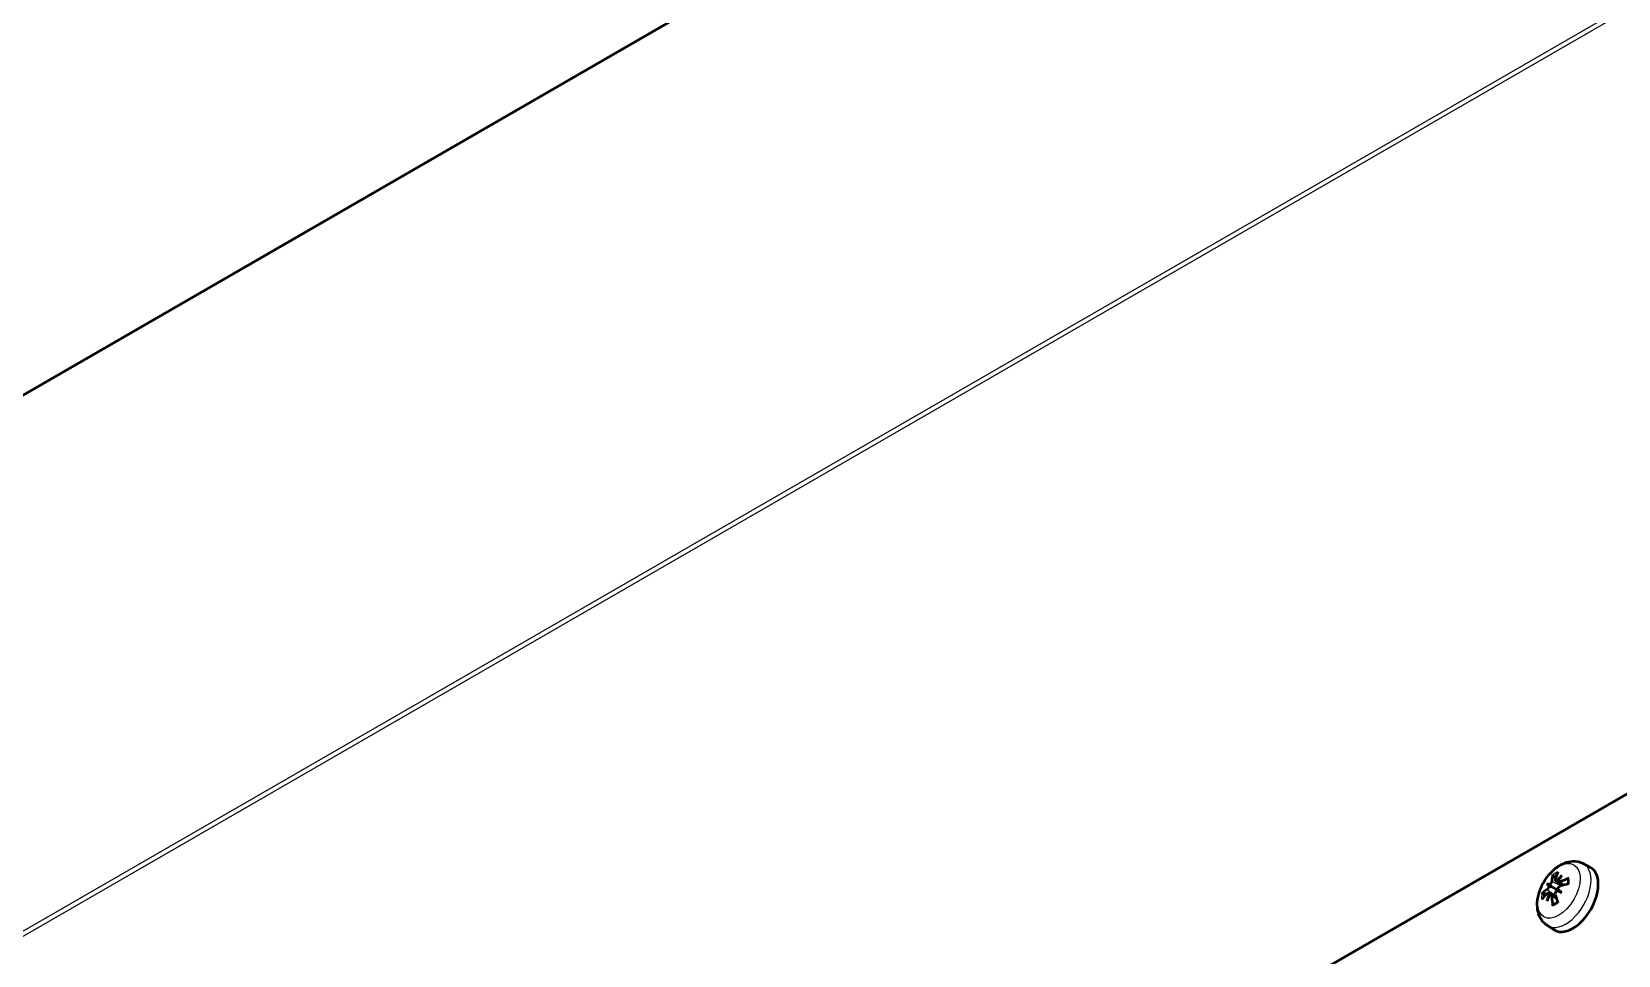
# Model space of a CAD drawing. Header units: millimetres. Extents: x 0 to 4200, y 0 to 2970.
# Drawn here: x 3093.8 to 3269.4, y 2150.4 to 2252.6 of the extents above; entities that cross this region are included whole.
import ezdxf

# ---------------------------------------------------------------- set-up
doc = ezdxf.new("R2010")
doc.units = ezdxf.units.MM
doc.header["$LTSCALE"] = 10
doc.layers.add('Co ban', color=7, linetype='Continuous', lineweight=50)
doc.layers.add('Lien manh', color=7, linetype='Continuous', lineweight=25, true_color=0x020305)

msp = doc.modelspace()

# ---------------------------------------------------------------- linework, layer by layer
at = {"layer": 'Co ban'}
for p, q in [((3840.52, 2644.08), (2989.16, 2152.55)), ((2949.75, 1983.09), (3734.64, 2436.24)), ((3265.56, 2160.51), (3266.36, 2160.09)), ((3261.55, 2158.25), (3262.1, 2157.93)), ((3261.7, 2157.22), (3262.54, 2156.85)), ((3262.1, 2157.93), (3263.05, 2157.38)), ((3262.51, 2158.63), (3263.26, 2158.09)), ((3262.81, 2158.46), (3263.3, 2158.1)), ((3263.19, 2157.3), (3263.05, 2157.38)), ((3261.99, 2157.05), (3262.55, 2156.8)), ((3261.6, 2153.65), (3262.36, 2153.16))]:
    msp.add_line(p, q, dxfattribs=at)
for centre, major_axis, ratio, start_param, end_param in [((3267.08, 2155.43), (-4.18, 4.96), 0.552577, 0.356756, 0.526449), ((3264.41, 2156.59), (2, 3.46), 0.57735, 3.116897, 6.307881), ((3266.51, 2155.1), (-2.18, 6.11), 0.589478, 0.562453, 0.732146), ((3267.14, 2154.94), (4.1, 4.95), 0.9022, 1.451948, 1.5691), ((3266.18, 2155.49), (-2.63, -5.86), 0.701688, 4.371008, 4.48816), ((3266.76, 2154.87), (-6.39, 1.14), 0.552577, 5.756736, 5.926429), ((3266.76, 2155.53), (6.38, 1.17), 0.589478, 2.409447, 2.57914), ((3267.21, 2156.08), (-5.86, 2.63), 0.158992, 0.343364, 0.460515), ((3266.25, 2154.43), (-5.21, 3.76), 0.158992, 5.82267, 5.939822), ((3261.19, 2158.26), (-1.13, 0.37), 0.034479, 2.123155, 2.509319), ((3261.36, 2158.56), (0.889, -0.797), 0.034479, 0.632274, 1.018438), ((3262.3, 2159.1), (-1.11, 0.66), 0.166378, 2.018975, 2.09969), ((3262.3, 2157.62), (1.12, -0.36), 0.009309, 0.838135, 1.224299), ((3267.14, 2156.12), (-6.06, 2.14), 0.04152, 0.758456, 0.875608), ((3262.47, 2157.92), (-0.87, 0.789), 0.009309, 1.917294, 2.303458), ((3266.18, 2154.47), (4.88, -4.18), 0.04152, 2.265985, 2.383136), ((3266.83, 2154.91), (-6.48, -0.2), 0.690116, 5.148823, 5.318516), ((3266.83, 2155.57), (6.49, -0.16), 0.451938, 2.040238, 2.209931), ((3267.21, 2155.06), (2.24, 6.02), 0.9022, 1.572493, 1.689644), ((3266.25, 2155.61), (-3.76, -5.21), 0.701688, 4.936618, 5.05377), ((3261.19, 2157.18), (1.13, -0.63), 0.166378, 1.041903, 1.122618), ((3267.08, 2155.35), (3.07, -5.72), 0.690116, 4.106262, 4.275955), ((3266.51, 2155.02), (-3.38, 5.53), 0.451938, 0.931662, 1.101355)]:
    msp.add_ellipse(centre, major_axis=major_axis, ratio=ratio, start_param=start_param, end_param=end_param, dxfattribs=at)
for points, knots in [([(3261.6, 2153.65), (3261.37, 2153.79), (3261.17, 2153.98), (3260.84, 2154.41), (3260.72, 2154.67), (3260.52, 2155.25), (3260.48, 2155.58), (3260.47, 2156.31), (3260.53, 2156.71), (3260.75, 2157.51), (3260.91, 2157.91), (3261.31, 2158.66), (3261.55, 2159.02), (3262.1, 2159.65), (3262.41, 2159.94), (3263.1, 2160.4), (3263.47, 2160.59), (3264.22, 2160.77), (3264.59, 2160.79), (3265.16, 2160.68), (3265.37, 2160.61), (3265.56, 2160.51)], [3.951686, 3.951686, 3.951686, 3.951686, 4.16495, 4.16495, 4.402172, 4.402172, 4.701244, 4.701244, 5.067164, 5.067164, 5.444726, 5.444726, 5.817078, 5.817078, 6.192713, 6.192713, 6.5675, 6.5675, 6.874086, 6.874086, 7.043888, 7.043888, 7.043888, 7.043888]), ([(3262.29, 2159.09), (3262.27, 2159.1), (3262.26, 2159.11), (3262.24, 2159.14), (3262.22, 2159.16), (3262.21, 2159.2), (3262.2, 2159.22), (3262.2, 2159.25), (3262.2, 2159.26), (3262.2, 2159.27)], [0.05658644, 0.05658644, 0.05658644, 0.05658644, 0.06161587, 0.06161587, 0.06775669, 0.06775669, 0.07390904, 0.07390904, 0.07912293, 0.07912293, 0.07912293, 0.07912293]), ([(3260.99, 2157.17), (3261, 2157.18), (3261.01, 2157.18), (3261.04, 2157.2), (3261.06, 2157.2), (3261.1, 2157.21), (3261.12, 2157.21), (3261.16, 2157.2), (3261.18, 2157.2), (3261.19, 2157.19)], [0.01947687, 0.01947687, 0.01947687, 0.01947687, 0.02469076, 0.02469076, 0.03084311, 0.03084311, 0.03698394, 0.03698394, 0.04201336, 0.04201336, 0.04201336, 0.04201336]), ([(3261.77, 2158.03), (3261.77, 2158.03), (3261.77, 2158.02), (3261.77, 2157.99), (3261.76, 2157.96), (3261.74, 2157.89), (3261.72, 2157.85), (3261.69, 2157.78), (3261.67, 2157.75), (3261.62, 2157.69), (3261.59, 2157.66), (3261.56, 2157.64), (3261.56, 2157.63), (3261.55, 2157.63)], [0.02262944, 0.02262944, 0.02262944, 0.02262944, 0.02319765, 0.02319765, 0.0345489, 0.0345489, 0.04590016, 0.04590016, 0.05733835, 0.05733835, 0.06877655, 0.06877655, 0.07249221, 0.07249221, 0.07249221, 0.07249221]), ([(3261.55, 2157.17), (3261.57, 2157.19), (3261.6, 2157.21), (3261.64, 2157.23), (3261.67, 2157.23), (3261.71, 2157.22), (3261.72, 2157.2), (3261.75, 2157.16), (3261.76, 2157.13), (3261.77, 2157.09), (3261.77, 2157.08), (3261.77, 2157.07)], [0, 0, 0, 0, 0.01151442, 0.01151442, 0.02302884, 0.02302884, 0.0344178, 0.0344178, 0.04580676, 0.04580676, 0.0498478, 0.0498478, 0.0498478, 0.0498478]), ([(3262.09, 2158.56), (3262.09, 2158.53), (3262.08, 2158.5), (3262.06, 2158.43), (3262.04, 2158.39), (3262, 2158.33), (3261.98, 2158.29), (3261.93, 2158.23), (3261.9, 2158.21), (3261.87, 2158.18), (3261.86, 2158.17), (3261.85, 2158.17)], [0, 0, 0, 0, 0.01151442, 0.01151442, 0.02302884, 0.02302884, 0.0344178, 0.0344178, 0.04580676, 0.04580676, 0.0498478, 0.0498478, 0.0498478, 0.0498478]), ([(3262.68, 2158.64), (3262.68, 2158.64), (3262.68, 2158.64), (3262.65, 2158.63), (3262.62, 2158.62), (3262.56, 2158.61), (3262.54, 2158.62), (3262.5, 2158.64), (3262.49, 2158.66), (3262.47, 2158.7), (3262.47, 2158.73), (3262.48, 2158.76), (3262.48, 2158.77), (3262.48, 2158.78)], [0.02262869, 0.02262869, 0.02262869, 0.02262869, 0.02311382, 0.02311382, 0.03450698, 0.03450698, 0.04590014, 0.04590014, 0.05733833, 0.05733833, 0.06877652, 0.06877652, 0.07249219, 0.07249219, 0.07249219, 0.07249219]), ([(3262.48, 2157.09), (3262.47, 2157.12), (3262.47, 2157.16), (3262.48, 2157.24), (3262.49, 2157.28), (3262.52, 2157.35), (3262.54, 2157.38), (3262.59, 2157.44), (3262.62, 2157.47), (3262.66, 2157.49), (3262.67, 2157.5), (3262.68, 2157.5)], [0, 0, 0, 0, 0.01154742, 0.01154742, 0.02309483, 0.02309483, 0.0344508, 0.0344508, 0.04580677, 0.04580677, 0.04984781, 0.04984781, 0.04984781, 0.04984781]), ([(3263.02, 2158.47), (3262.99, 2158.46), (3262.95, 2158.45), (3262.89, 2158.44), (3262.86, 2158.44), (3262.82, 2158.46), (3262.8, 2158.47), (3262.77, 2158.51), (3262.76, 2158.54), (3262.76, 2158.58), (3262.76, 2158.59), (3262.76, 2158.6)], [0, 0, 0, 0, 0.01151442, 0.01151442, 0.02302884, 0.02302884, 0.0344178, 0.0344178, 0.04580676, 0.04580676, 0.0498478, 0.0498478, 0.0498478, 0.0498478]), ([(3262.76, 2157.64), (3262.76, 2157.64), (3262.76, 2157.64), (3262.76, 2157.68), (3262.76, 2157.72), (3262.78, 2157.79), (3262.8, 2157.83), (3262.84, 2157.89), (3262.86, 2157.92), (3262.92, 2157.97), (3262.96, 2158), (3263, 2158.01), (3263.01, 2158.02), (3263.02, 2158.02)], [0.02262944, 0.02262944, 0.02262944, 0.02262944, 0.02319765, 0.02319765, 0.0345489, 0.0345489, 0.04590016, 0.04590016, 0.05733835, 0.05733835, 0.06877655, 0.06877655, 0.07249221, 0.07249221, 0.07249221, 0.07249221]), ([(3263.87, 2158.76), (3263.87, 2158.77), (3263.87, 2158.77), (3263.87, 2158.79), (3263.87, 2158.81), (3263.89, 2158.83), (3263.9, 2158.85), (3263.93, 2158.87), (3263.94, 2158.88), (3263.96, 2158.88)], [0.05985449, 0.05985449, 0.05985449, 0.05985449, 0.06161587, 0.06161587, 0.06775669, 0.06775669, 0.07390904, 0.07390904, 0.07912293, 0.07912293, 0.07912293, 0.07912293]), ([(3263.87, 2158.76), (3263.87, 2158.73), (3263.88, 2158.7), (3263.88, 2158.63), (3263.89, 2158.59), (3263.89, 2158.52), (3263.89, 2158.48), (3263.89, 2158.4), (3263.88, 2158.36), (3263.88, 2158.29), (3263.88, 2158.27), (3263.87, 2158.24)], [1.3874243, 1.3874243, 1.3874243, 1.3874243, 1.4608322, 1.4608322, 1.53424, 1.53424, 1.6076479, 1.6076479, 1.6810558, 1.6810558, 1.7294084, 1.7294084, 1.7294084, 1.7294084]), ([(3261.85, 2157.03), (3261.85, 2157.03), (3261.85, 2157.03), (3261.88, 2157.04), (3261.91, 2157.06), (3261.96, 2157.06), (3261.98, 2157.06), (3262.02, 2157.03), (3262.04, 2157.01), (3262.07, 2156.96), (3262.08, 2156.93), (3262.09, 2156.89), (3262.09, 2156.88), (3262.09, 2156.86)], [0.02262944, 0.02262944, 0.02262944, 0.02262944, 0.02319765, 0.02319765, 0.0345489, 0.0345489, 0.04590016, 0.04590016, 0.05733835, 0.05733835, 0.06877655, 0.06877655, 0.07249221, 0.07249221, 0.07249221, 0.07249221]), ([(3262.2, 2155.84), (3262.2, 2155.86), (3262.2, 2155.88), (3262.2, 2155.91), (3262.21, 2155.93), (3262.22, 2155.96), (3262.24, 2155.97), (3262.25, 2155.98), (3262.26, 2155.98), (3262.26, 2155.98)], [0.01947687, 0.01947687, 0.01947687, 0.01947687, 0.02469076, 0.02469076, 0.03084311, 0.03084311, 0.03698394, 0.03698394, 0.03874531, 0.03874531, 0.03874531, 0.03874531]), ([(3262.72, 2156.24), (3262.7, 2156.22), (3262.67, 2156.21), (3262.62, 2156.17), (3262.59, 2156.15), (3262.52, 2156.11), (3262.49, 2156.09), (3262.42, 2156.05), (3262.39, 2156.04), (3262.32, 2156.01), (3262.29, 2155.99), (3262.26, 2155.98)], [2.9829806, 2.9829806, 2.9829806, 2.9829806, 3.0313332, 3.0313332, 3.1047411, 3.1047411, 3.1781489, 3.1781489, 3.2515568, 3.2515568, 3.3249647, 3.3249647, 3.3249647, 3.3249647])]:
    msp.add_open_spline(points, degree=3, knots=knots, dxfattribs=at)
for points, weights in [([(3262.29, 2159.09), (3262.4, 2158.98), (3262.51, 2158.88)], [1.00291629593, 1.00586947967, 1.00753429025]), ([(3261.48, 2157.1), (3261.34, 2157.14), (3261.19, 2157.19)], [1.00753429025, 1.00586947967, 1.00291629593])]:
    msp.add_rational_spline(points, weights, degree=2, dxfattribs=at)
at = {"layer": 'Lien manh'}
for p, q in [((3840.3, 2643.87), (2988.94, 2152.34)), ((2918.83, 2052.59), (3770.18, 2544.12)), ((3769.99, 2543.42), (2918.64, 2051.89)), ((3261.55, 2157.63), (3262.51, 2156.96)), ((3262.09, 2158.56), (3263.14, 2158.06)), ((3263.02, 2158.47), (3263.5, 2158.15)), ((3262.09, 2156.86), (3262.6, 2156.61))]:
    msp.add_line(p, q, dxfattribs=at)
msp.add_ellipse((3262.87, 2157.49), major_axis=(-1.66, -2.88), ratio=0.57735, dxfattribs=at)
for centre, major_axis, start_param, end_param in [((3263.63, 2157.05), (-1.98, -3.43), 6.25849, 9.449473), ((3262.47, 2157.71), (-1.07, -1.85), 3.746927, 4.107055), ((3262.53, 2157.68), (0.96, 1.67), 0.709134, 0.968047), ((3262.47, 2157.71), (-1.07, -1.85), 5.317723, 5.677851), ((3262.53, 2157.68), (0.96, 1.67), 2.173546, 2.432459), ((3262.47, 2157.71), (1.07, 1.85), 5.317723, 5.677851), ((3262.47, 2157.71), (1.07, 1.85), 3.746927, 4.107055)]:
    msp.add_ellipse(centre, major_axis=major_axis, ratio=0.57735, start_param=start_param, end_param=end_param, dxfattribs=at)

doc.saveas('drawing.dxf')
